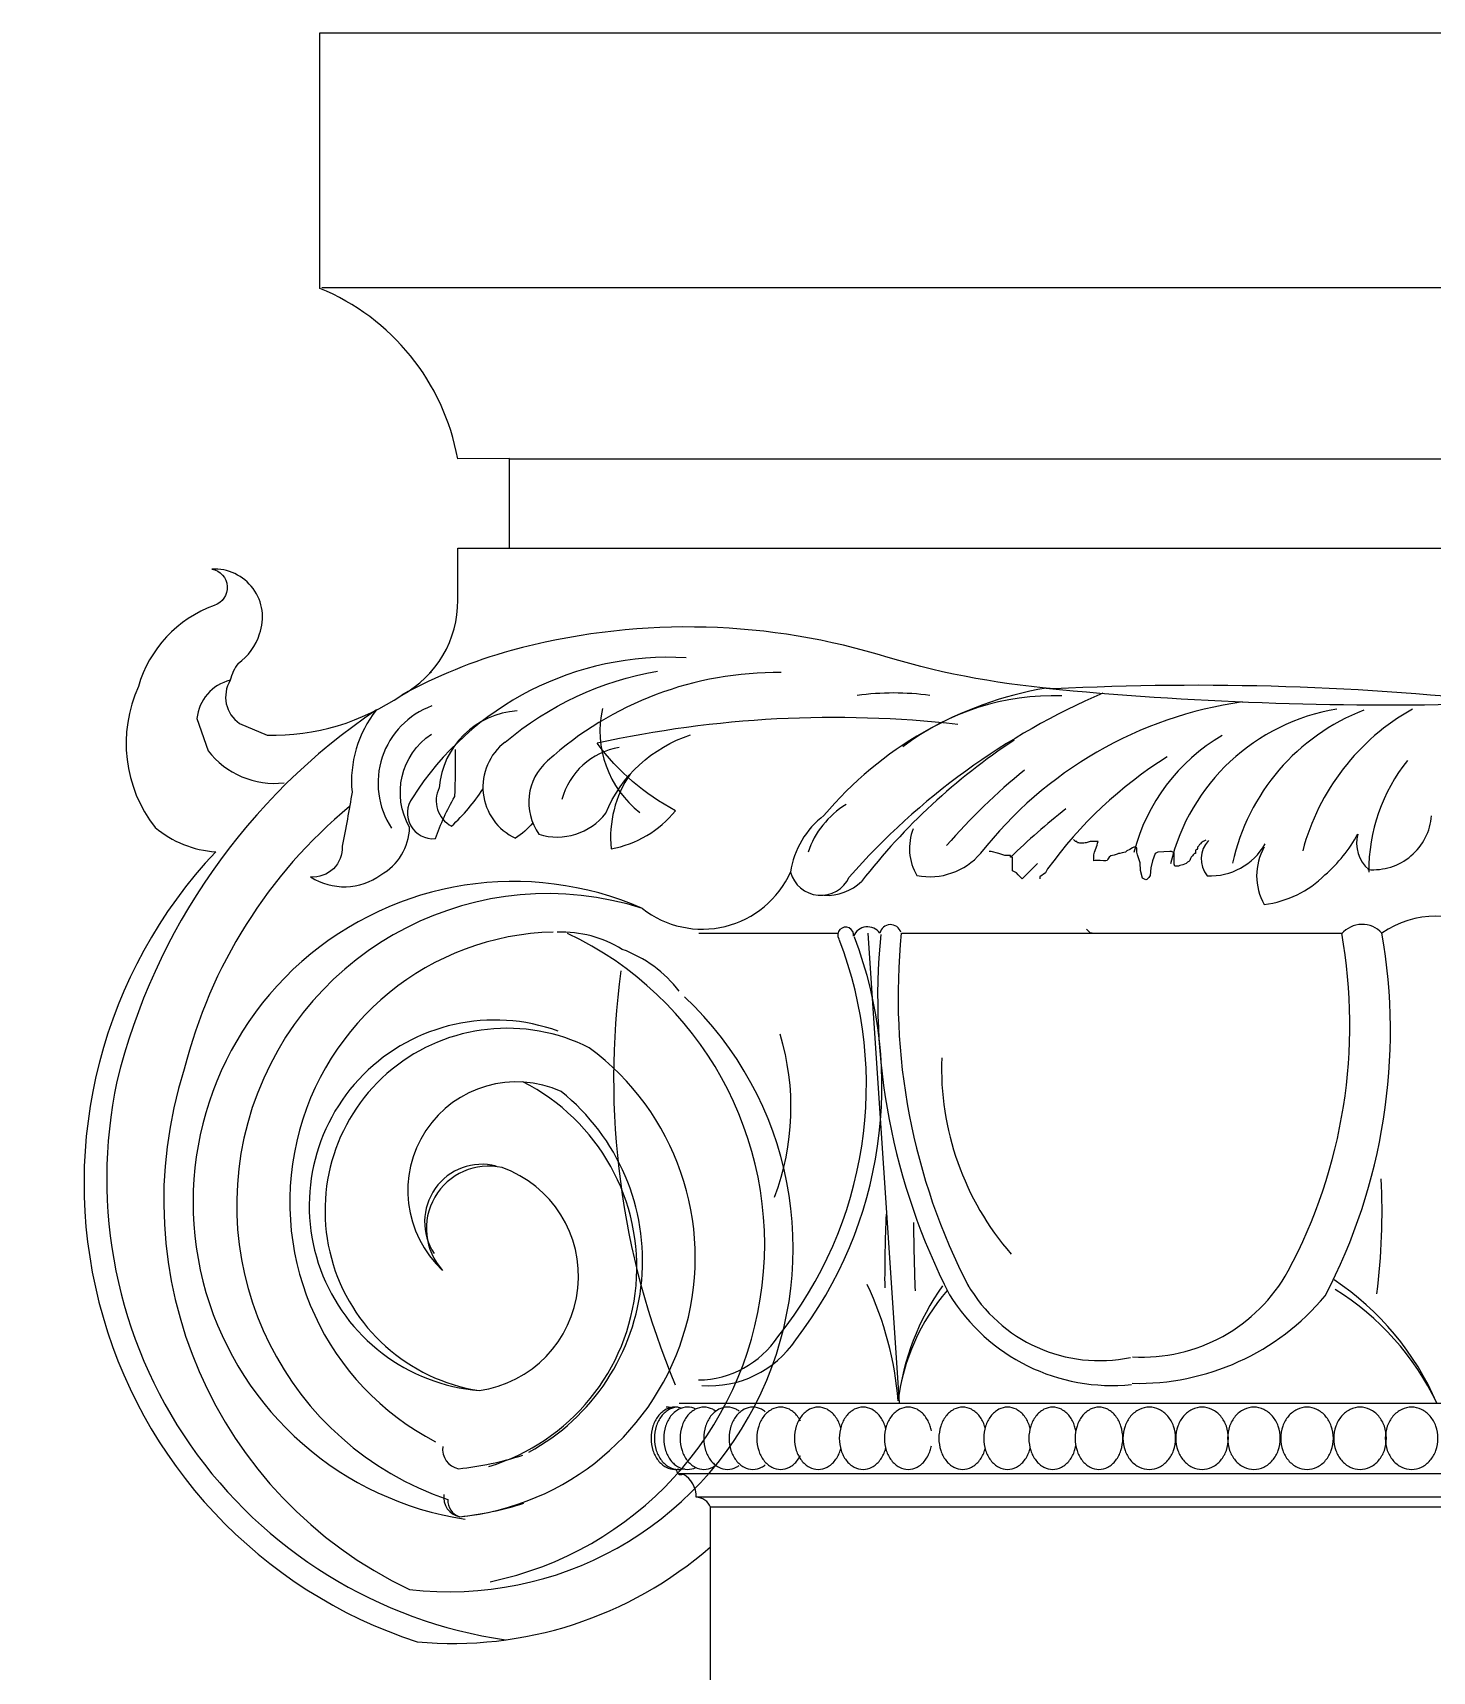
# Model space of a CAD drawing. Header units: millimetres. Extents: x -1550 to 1550, y 0 to 6000.
# Drawn here: x 2 to 550, y 5359 to 6000 of the extents above; entities that cross this region are included whole.
import ezdxf

# ---------------------------------------------------------------- set-up
doc = ezdxf.new("R2010")
doc.units = ezdxf.units.MM
doc.layers.add('3', color=100, linetype='Continuous')
doc.layers.add('L-07细线', color=8, linetype='Continuous')

msp = doc.modelspace()

# ---------------------------------------------------------------- wipeouts: each hides what was drawn before it
at = {"color": 250, "lineweight": -3}
msp.add_wipeout([(-1549.91, 0.24), (-1549.91, 565.12), (-1493.48, 565.13), (-1493.47, 615.39), (-1485.1, 615.39), (-1462.91, 615.39), (-1421.47, 636.15), (-1385.72, 673.92), (-1368.47, 735.39), (-1348.48, 735.39), (-1348.47, 1041), (-1383.27, 1041), (-1402.99, 1103.7), (-1422.48, 1125), (-1460.08, 1147.74), (-1486.12, 1174.92), (-1501.71, 1200.49), (-1516.24, 1250), (-1549.91, 1250), (-1549.91, 1300), (-1173.48, 1300), (-1194.21, 1310.64), (-1212.19, 1326.92), (-1225.31, 1347.5), (-1232.45, 1370.55), (-1233.74, 1385.78), (-1233.43, 1393.25), (-1228.5, 1416.24), (-1217.38, 1437.9), (-1201.79, 1455.11), (-1181.71, 1468.13), (-1159.06, 1475.46), (-1167.73, 1479.02), (-1171.5, 1487.96), (-1167.63, 1497.01), (-1159.06, 1500.46), (-1151.38, 1503.14), (-1145, 1510.16), (-1143.07, 1518.25), (-1145.06, 1526.47), (-1150.27, 1532.61), (-1167.56, 1539.89), (-1170.98, 1548.47), (-1167.63, 1556.99), (-1158.48, 1560.97), (-1162.48, 1564.04), (-1169.88, 1571.52), (-1176.6, 1581.78), (-1181.03, 1593.43), (-1182.35, 1615.33), (-1173.13, 1639.61), (-1162.38, 1651.54), (-1145.01, 1661.48), (-1135.68, 1664.01), (-1126.75, 1670.28), (-1126.75, 1670.28), (-1118.28, 1688.7), (-1118.28, 1701.97), (-1100, 1701.97), (-1100, 4899.77), (-1108.58, 4899.77), (-1115.54, 4904.26), (-1117.72, 4912.45), (-1133.6, 4916.82), (-1145.93, 4926.98), (-1150.07, 4935.78), (-1149.67, 4945.57), (-1145.07, 4953.71), (-1136.69, 4959.2), (-1128.62, 4959.69), (-1128.69, 4960.27), (-1134.87, 4961.38), (-1139.9, 4968.52), (-1146.65, 4996.45), (-1145.55, 5013.37), (-1143.24, 5022.78), (-1143.91, 5029), (-1141.32, 5050.81), (-1133.37, 5058.6), (-1133.37, 5141.98), (-1133.37, 5143.03), (-1136.16, 5142.64), (-1138.98, 5144.9), (-1144.53, 5157.28), (-1145.57, 5170.81), (-1145.04, 5188.25), (-1142.27, 5200.02), (-1132.56, 5210.7), (-1132.5, 5411.18), (-1157.93, 5391.91), (-1198.13, 5374.86), (-1214.73, 5371.44), (-1251.37, 5370.4), (-1281.91, 5383.41), (-1324.81, 5414.81), (-1351.85, 5447.97), (-1375.9, 5503.3), (-1380.54, 5528.54), (-1381.31, 5562.97), (-1373.53, 5605.08), (-1361.35, 5635.32), (-1330.2, 5679.61), (-1353.91, 5689.16), (-1363.17, 5707.29), (-1365.19, 5725.17), (-1360.49, 5744.33), (-1349.44, 5763.73), (-1326.29, 5780.09), (-1326.66, 5786.78), (-1331.74, 5790.27), (-1330.76, 5790.04), (-1330.68, 5790.3), (-1320.55, 5787.34), (-1315.53, 5782.65), (-1311.85, 5771.47), (-1314.84, 5761.12), (-1320.46, 5751.91), (-1325.46, 5744.81), (-1326.04, 5737.58), (-1320.85, 5729.84), (-1315.47, 5727.53), (-1305.06, 5725.27), (-1292.93, 5726.54), (-1275.86, 5731.25), (-1257.36, 5740.97), (-1242.22, 5749.9), (-1230.06, 5753.39), (-1237.72, 5766.82), (-1237.72, 5766.82), (-1250.42, 5778.2), (-1242.41, 5788.37), (-1234.4, 5798.53), (-1214.07, 5798.53), (-1214.07, 5833.49), (-1237.68, 5833.49), (-1237.7, 5847.04), (-1251.58, 5873.3), (-1285.65, 5900.19), (-1285.65, 6000.24), (-699.87, 6000.24), (-700.12, 6000.24), (-114.23, 6000.24), (-114.23, 5900.19), (-148.41, 5873.3), (-162.29, 5847.04), (-162.31, 5833.49), (-185.92, 5833.49), (-185.92, 5798.53), (-165.59, 5798.53), (-157.58, 5788.37), (-149.58, 5778.2), (-162.28, 5766.82), (-162.28, 5766.82), (-169.93, 5753.39), (-157.77, 5749.9), (-142.63, 5740.97), (-124.13, 5731.25), (-107.06, 5726.54), (-94.94, 5725.27), (-84.53, 5727.53), (-79.14, 5729.84), (-73.95, 5737.58), (-74.53, 5744.81), (-79.53, 5751.91), (-85.15, 5761.12), (-88.14, 5771.47), (-84.46, 5782.65), (-79.45, 5787.34), (-69.31, 5790.3), (-69.23, 5790.04), (-68.26, 5790.27), (-73.33, 5786.78), (-73.7, 5780.09), (-50.55, 5763.73), (-39.51, 5744.33), (-34.8, 5725.17), (-36.83, 5707.29), (-46.09, 5689.16), (-69.8, 5679.61), (-38.64, 5635.32), (-26.47, 5605.08), (-18.69, 5562.97), (-19.45, 5528.54), (-24.09, 5503.3), (-48.15, 5447.97), (-75.18, 5414.81), (-118.08, 5383.41), (-148.62, 5370.4), (-185.27, 5371.44), (-201.86, 5374.86), (-242.06, 5391.91), (-267.5, 5411.18), (-267.44, 5210.7), (-257.73, 5200.02), (-254.96, 5188.25), (-254.42, 5170.81), (-255.47, 5157.28), (-261.01, 5144.9), (-263.83, 5142.64), (-266.62, 5143.03), (-266.62, 5141.98), (-266.62, 5058.6), (-258.67, 5050.81), (-256.08, 5029), (-256.75, 5022.78), (-254.44, 5013.37), (-253.34, 4996.45), (-260.1, 4968.52), (-265.12, 4961.38), (-271.3, 4960.27), (-271.37, 4959.69), (-263.31, 4959.2), (-254.92, 4953.71), (-250.33, 4945.57), (-249.92, 4935.78), (-254.07, 4926.98), (-266.39, 4916.82), (-282.28, 4912.45), (-284.45, 4904.26), (-291.41, 4899.77), (-300, 4899.77), (-300, 1701.97), (-275.71, 1701.97), (-275.71, 1688.7), (-267.24, 1670.28), (-267.24, 1670.28), (-258.31, 1664.01), (-248.98, 1661.48), (-231.62, 1651.54), (-220.87, 1639.61), (-211.65, 1615.33), (-212.97, 1593.43), (-217.39, 1581.78), (-224.11, 1571.52), (-231.52, 1564.04), (-235.51, 1560.97), (-226.36, 1556.99), (-223.01, 1548.47), (-226.43, 1539.89), (-243.72, 1532.61), (-248.93, 1526.47), (-250.93, 1518.25), (-248.99, 1510.16), (-242.61, 1503.14), (-234.93, 1500.46), (-226.36, 1497.01), (-222.49, 1487.96), (-226.26, 1479.02), (-234.93, 1475.46), (-212.28, 1468.13), (-192.2, 1455.11), (-176.61, 1437.9), (-165.49, 1416.24), (-160.56, 1393.25), (-160.26, 1385.78), (-161.54, 1370.55), (-168.68, 1347.5), (-181.8, 1326.92), (-199.78, 1310.64), (-220.51, 1300), (0, 1300), (220.52, 1300), (199.79, 1310.64), (181.81, 1326.92), (168.69, 1347.5), (161.55, 1370.55), (160.26, 1385.78), (160.57, 1393.25), (165.5, 1416.24), (176.62, 1437.9), (192.21, 1455.11), (212.29, 1468.13), (234.94, 1475.46), (226.27, 1479.02), (222.5, 1487.96), (226.37, 1497.01), (234.94, 1500.46), (242.62, 1503.14), (249, 1510.16), (250.93, 1518.25), (248.94, 1526.47), (243.73, 1532.61), (226.44, 1539.89), (223.02, 1548.47), (226.37, 1556.99), (235.52, 1560.97), (231.52, 1564.04), (224.12, 1571.52), (217.4, 1581.78), (212.97, 1593.43), (211.65, 1615.33), (220.87, 1639.61), (231.62, 1651.54), (248.99, 1661.48), (258.32, 1664.01), (267.25, 1670.28), (267.25, 1670.28), (275.72, 1688.7), (275.72, 1701.97), (300, 1701.97), (300, 4899.77), (291.42, 4899.77), (284.46, 4904.26), (282.28, 4912.45), (266.4, 4916.82), (254.07, 4926.98), (249.93, 4935.78), (250.33, 4945.57), (254.93, 4953.71), (263.31, 4959.2), (271.38, 4959.69), (271.31, 4960.27), (265.13, 4961.38), (260.1, 4968.52), (253.35, 4996.45), (254.45, 5013.37), (256.76, 5022.78), (256.09, 5029), (258.68, 5050.81), (266.63, 5058.6), (266.63, 5141.98), (266.63, 5143.03), (263.84, 5142.64), (261.02, 5144.9), (255.47, 5157.28), (254.43, 5170.81), (254.96, 5188.25), (257.73, 5200.02), (267.44, 5210.7), (267.5, 5411.18), (242.07, 5391.91), (201.87, 5374.86), (185.27, 5371.44), (148.63, 5370.4), (118.09, 5383.41), (75.19, 5414.81), (48.15, 5447.97), (24.1, 5503.3), (19.46, 5528.54), (18.69, 5562.97), (26.47, 5605.08), (38.65, 5635.32), (69.8, 5679.61), (46.09, 5689.16), (36.83, 5707.29), (34.81, 5725.17), (39.51, 5744.33), (50.56, 5763.73), (73.71, 5780.09), (73.34, 5786.78), (68.26, 5790.27), (69.24, 5790.04), (69.32, 5790.3), (79.45, 5787.34), (84.47, 5782.65), (88.15, 5771.47), (85.16, 5761.12), (79.54, 5751.91), (74.54, 5744.81), (73.96, 5737.58), (79.15, 5729.84), (84.53, 5727.53), (94.94, 5725.27), (107.07, 5726.54), (124.14, 5731.25), (142.64, 5740.97), (157.78, 5749.9), (169.94, 5753.39), (162.28, 5766.82), (162.28, 5766.82), (149.58, 5778.2), (157.59, 5788.37), (165.6, 5798.53), (185.93, 5798.53), (185.93, 5833.49), (162.32, 5833.49), (162.3, 5847.04), (148.42, 5873.3), (114.35, 5900.19), (114.35, 6000.24), (700.13, 6000.24), (699.88, 6000.24), (1285.77, 6000.24), (1285.77, 5900.19), (1251.59, 5873.3), (1237.71, 5847.04), (1237.69, 5833.49), (1214.08, 5833.49), (1214.08, 5798.53), (1234.41, 5798.53), (1242.42, 5788.37), (1250.42, 5778.2), (1237.72, 5766.82), (1237.72, 5766.82), (1230.07, 5753.39), (1242.23, 5749.9), (1257.37, 5740.97), (1275.87, 5731.25), (1292.94, 5726.54), (1305.06, 5725.27), (1315.47, 5727.53), (1320.86, 5729.84), (1326.05, 5737.58), (1325.47, 5744.81), (1320.47, 5751.91), (1314.85, 5761.12), (1311.86, 5771.47), (1315.54, 5782.65), (1320.55, 5787.34), (1330.69, 5790.3), (1330.77, 5790.04), (1331.74, 5790.27), (1326.67, 5786.78), (1326.3, 5780.09), (1349.45, 5763.73), (1360.49, 5744.33), (1365.2, 5725.17), (1363.17, 5707.29), (1353.91, 5689.16), (1330.2, 5679.61), (1361.36, 5635.32), (1373.53, 5605.08), (1381.31, 5562.97), (1380.55, 5528.54), (1375.91, 5503.3), (1351.85, 5447.97), (1324.82, 5414.81), (1281.92, 5383.41), (1251.38, 5370.4), (1214.73, 5371.44), (1198.14, 5374.86), (1157.94, 5391.91), (1132.5, 5411.18), (1132.56, 5210.7), (1142.27, 5200.02), (1145.04, 5188.25), (1145.58, 5170.81), (1144.53, 5157.28), (1138.99, 5144.9), (1136.17, 5142.64), (1133.38, 5143.03), (1133.38, 5141.98), (1133.38, 5058.6), (1141.33, 5050.81), (1143.92, 5029), (1143.25, 5022.78), (1145.56, 5013.37), (1146.66, 4996.45), (1139.9, 4968.52), (1134.88, 4961.38), (1128.7, 4960.27), (1128.63, 4959.69), (1136.69, 4959.2), (1145.08, 4953.71), (1149.67, 4945.57), (1150.08, 4935.78), (1145.93, 4926.98), (1133.61, 4916.82), (1117.72, 4912.45), (1115.55, 4904.26), (1108.59, 4899.77), (1100, 4899.77), (1100, 1701.97), (1118.29, 1701.97), (1118.29, 1688.7), (1126.76, 1670.28), (1126.76, 1670.28), (1135.69, 1664.01), (1145.02, 1661.48), (1162.38, 1651.54), (1173.13, 1639.61), (1182.35, 1615.33), (1181.03, 1593.43), (1176.61, 1581.78), (1169.89, 1571.52), (1162.48, 1564.04), (1158.49, 1560.97), (1167.64, 1556.99), (1170.99, 1548.47), (1167.57, 1539.89), (1150.28, 1532.61), (1145.07, 1526.47), (1143.07, 1518.25), (1145.01, 1510.16), (1151.39, 1503.14), (1159.07, 1500.46), (1167.64, 1497.01), (1171.51, 1487.96), (1167.74, 1479.02), (1159.07, 1475.46), (1181.72, 1468.13), (1201.8, 1455.11), (1217.39, 1437.9), (1228.51, 1416.24), (1233.44, 1393.25), (1233.74, 1385.78), (1232.46, 1370.55), (1225.32, 1347.5), (1212.2, 1326.92), (1194.22, 1310.64), (1173.49, 1300), (1549.91, 1300), (1549.91, 1250), (1516.24, 1250), (1501.71, 1200.49), (1486.12, 1174.92), (1460.08, 1147.74), (1422.49, 1125), (1402.99, 1103.7), (1383.28, 1041), (1348.48, 1041), (1348.48, 735.39), (1368.48, 735.39), (1385.73, 673.92), (1421.47, 636.15), (1462.91, 615.39), (1485.11, 615.39), (1493.48, 615.39), (1493.49, 565.13), (1549.91, 565.12), (1550.09, 0.24)], dxfattribs=at)

# ---------------------------------------------------------------- next in the draw order: linework, layer by layer
msp.add_line((267.27, 5210.31), (267.27, 5407.52))
for points in [[(146.47, 5740.97, 0.278816), (168.35, 5778.2), (168.35, 5798.53), (188.68, 5798.53), (188.68, 5833.53), (168.35, 5833.5, 0.256033), (114.35, 5900.19), (114.35, 6000.24), (1285.77, 6000.24), (1285.77, 5900.19, 0.252271), (1234.59, 5833.5), (1214.26, 5833.53), (1214.26, 5798.53), (1234.59, 5798.53), (1250.61, 5778.2, 0.170797), (1229.7, 5751.88, 0.170797)], [(82.44, 5753.38, 0.162338), (90.8, 5764.92, 0.540491), (72.09, 5790.27, -0.793357), (72.98, 5776.08, 0.237833), (43.34, 5744.33, 0.279144), (49.92, 5689.16, 0.157928), (73.63, 5679.61, 0.157928)], [(401.75, 5743.42, -0.053579), (332.62, 5756.96, 0.138602), (189.3, 5758.44, 0.056477), (146.47, 5740.97, 0.082311)], [(82.44, 5753.38, 0.113598), (79.34, 5746.77)], [(79.34, 5746.77, 0.398494), (82.97, 5729.84), (93.74, 5725.23, 0.155793), (146.47, 5740.97)], [(152.46, 5370.4, 0.204888), (267.27, 5407.52)]]:
    msp.add_lwpolyline(points, format="xyb")
for centre, radius, start, end in [((457.36, 4629.3), 1115.5, 83.52931, 92.85779), ((210.88, 5549.95), 188.81, 136.62938, 251.97466)]:
    msp.add_arc(centre, radius, start, end)
at = {"layer": '3', "color": 40}
msp.add_lwpolyline([(158.14, 5749.9, 0.005227), (157.25, 5749.61, 0.005227)], format="xyb", dxfattribs=at)
at = {"layer": 'L-07细线'}
for p, q in [((115.11, 5900.48), (1286.54, 5900.48)), ((188.68, 5833.5), (602.13, 5833.5)), ((168.35, 5798.53), (565.68, 5798.53)), ((409.74, 5684.2), (409.49, 5684.44)), ((410.23, 5683.7), (409.74, 5684.2)), ((410.73, 5683.7), (410.23, 5683.7)), ((410.97, 5683.21), (410.73, 5683.7)), ((411.47, 5683.21), (410.97, 5683.21)), ((411.96, 5682.96), (411.47, 5683.21)), ((413.45, 5682.96), (411.96, 5682.96)), ((413.94, 5683.21), (413.45, 5682.96)), ((414.44, 5683.21), (413.94, 5683.21)), ((415.92, 5683.7), (414.44, 5683.21)), ((419.14, 5683.7), (415.92, 5683.7)), ((418.65, 5682.22), (418.89, 5682.96)), ((418.89, 5682.96), (419.14, 5683.7)), ((458.73, 5682.47), (458.49, 5681.97)), ((459.23, 5682.71), (458.73, 5682.47)), ((459.47, 5683.21), (459.23, 5682.71)), ((460.22, 5683.7), (459.47, 5683.21)), ((460.71, 5683.95), (460.22, 5683.7)), ((461.21, 5684.2), (460.71, 5683.95)), ((377.16, 5679.77), (376.4, 5679.77)), ((380.21, 5679), (377.16, 5679.77)), ((382.5, 5678.24), (380.21, 5679)), ((384.78, 5678.24), (382.5, 5678.24)), ((384.78, 5677.48), (384.78, 5678.24)), ((385.55, 5677.48), (384.78, 5677.48)), ((385.55, 5672.15), (385.55, 5677.48)), ((417.41, 5678.51), (417.66, 5679.5)), ((417.41, 5676.04), (417.41, 5678.51)), ((417.9, 5676.28), (417.41, 5676.04)), ((417.66, 5679.5), (418.65, 5682.22)), ((419.88, 5676.28), (417.9, 5676.28)), ((421.12, 5676.04), (419.88, 5676.28)), ((422.11, 5676.04), (421.12, 5676.04)), ((422.61, 5676.28), (422.11, 5676.04)), ((422.85, 5676.78), (422.61, 5676.28)), ((423.35, 5677.52), (422.85, 5676.78)), ((424.09, 5678.01), (423.35, 5677.52)), ((425.33, 5678.26), (424.09, 5678.01)), ((426.56, 5678.76), (425.33, 5678.26)), ((427.06, 5679), (426.56, 5678.76)), ((427.55, 5679), (427.06, 5679)), ((428.54, 5679.25), (427.55, 5679)), ((429.78, 5679.5), (428.54, 5679.25)), ((430.28, 5679.99), (429.78, 5679.5)), ((431.51, 5680.49), (430.28, 5679.99)), ((432.5, 5681.23), (431.51, 5680.49)), ((433, 5681.48), (432.5, 5681.23)), ((433.74, 5681.48), (433, 5681.48)), ((434.24, 5681.23), (433.74, 5681.48)), ((434.24, 5679.5), (434.24, 5681.23)), ((434.48, 5678.51), (434.24, 5679.5)), ((435.47, 5675.29), (434.48, 5678.51)), ((440.42, 5676.04), (439.68, 5673.32)), ((441.41, 5679), (440.42, 5676.04)), ((442.4, 5679.5), (441.41, 5679)), ((447.1, 5679.74), (442.4, 5679.5)), ((447.84, 5679.74), (447.1, 5679.74)), ((448.34, 5679.5), (447.84, 5679.74)), ((448.83, 5679.25), (448.34, 5679.5)), ((448.83, 5674.8), (448.83, 5679.25)), ((455.02, 5676.28), (454.53, 5675.79)), ((455.27, 5677.02), (455.02, 5676.28)), ((455.52, 5677.52), (455.27, 5677.02)), ((456.01, 5678.01), (455.52, 5677.52)), ((456.26, 5678.51), (456.01, 5678.01)), ((456.75, 5679), (456.26, 5678.51)), ((457.25, 5679), (456.75, 5679)), ((457.74, 5680.49), (457.25, 5680.24)), ((457.25, 5680.24), (457.25, 5679)), ((457.99, 5680.98), (457.74, 5680.49)), ((458.49, 5681.97), (457.99, 5681.48)), ((457.99, 5681.48), (457.99, 5680.98)), ((387.07, 5671.39), (385.55, 5672.15)), ((387.83, 5670.62), (387.07, 5671.39)), ((388.59, 5669.86), (387.83, 5670.62)), ((389.36, 5669.1), (388.59, 5669.86)), ((395.37, 5675.1), (389.36, 5669.1)), ((398.51, 5671.39), (396.22, 5669.86)), ((396.22, 5669.86), (396.22, 5669.1)), ((399.27, 5672.91), (398.51, 5671.39)), ((435.72, 5672.33), (435.47, 5675.29)), ((436.46, 5669.36), (435.72, 5672.33)), ((438.94, 5669.61), (438.19, 5668.86)), ((439.43, 5670.35), (438.94, 5669.61)), ((439.68, 5673.32), (439.43, 5670.35)), ((449.08, 5674.06), (448.83, 5674.8)), ((450.57, 5674.06), (449.08, 5674.06)), ((451.06, 5674.3), (450.57, 5674.06)), ((452.3, 5674.55), (451.06, 5674.3)), ((453.54, 5675.05), (452.3, 5674.55)), ((454.03, 5675.54), (453.54, 5675.05)), ((454.53, 5675.79), (454.03, 5675.54)), ((437.7, 5668.62), (436.46, 5669.36)), ((438.19, 5668.86), (437.7, 5668.62)), ((262.72, 5647.83), (317.25, 5647.83)), ((328.86, 5647.83), (341.19, 5463.93)), ((342.04, 5647.83), (514.68, 5647.83)), ((416.04, 5647.77), (414.51, 5649.29)), ((416.8, 5647.77), (416.04, 5647.77)), ((255.07, 5463.85), (1145.05, 5463.85)), ((255.07, 5436.29), (1145.05, 5436.29)), ((261.75, 5427.14), (1139.09, 5427.14)), ((267.27, 5423.19), (1133.56, 5423.19)), ((267.27, 5407.52), (267.31, 5423.08))]:
    msp.add_line(p, q, dxfattribs=at)
for points in [[(257.83, 5755.57, 0.271468), (150.61, 5700.77, 0.64651), (159.63, 5684.79, -0.048956), (167.21, 5701.22, 0.014089), (167.51, 5719.74)], [(79.34, 5746.77, 0.322783), (66.27, 5731.77), (70.61, 5719.18, 0.260015), (100.39, 5706.63, 0.260015)], [(186.92, 5722.56, -0.132842), (246.52, 5750.38)], [(295.02, 5749.77, 0.189159), (203.56, 5715.27, -0.221732)], [(136.62, 5735.23, 0.186418), (34.96, 5589.75)], [(136.48, 5735.05, 0.194057), (127, 5703.03, -0.011196), (123.1, 5681.82, -0.455307), (110.79, 5669.79, 0.307915), (138.26, 5670.6, 0.266647), (149.52, 5689.18, -0.392784), (158.06, 5725.7)], [(191.67, 5734.81, 0.371939), (161.11, 5704.73, 0.405473), (165.94, 5689.66, 0.062902), (178.23, 5704.21, -0.132842)], [(200.18, 5686.51, 0.312172), (226.37, 5694.73, -0.222238), (259.56, 5725.37)], [(253.6, 5695.72, -0.111413), (222.99, 5722.1)], [(203.56, 5715.27, 0.384918), (200.18, 5686.51)], [(235.84, 5710.09, 0.175361), (228.41, 5680.81, 0.180934), (253.6, 5695.72)], [(126.06, 5697.37, 0.159474), (61.33, 5594.55, 0.289154)], [(197.76, 5690.94, -0.079774), (190.97, 5684.94)], [(240.65, 5657.47, 0.99101), (164.56, 5426.1)], [(205.78, 5648.21, 0.775956), (159.68, 5448.74, 0.651484)], [(255.12, 5625.06, 0.141031), (232.78, 5641.45, 0.148741), (207.36, 5648.13, 0.651484)], [(61.33, 5594.55, 0.375496), (149.45, 5390.9, 0.723453), (257.14, 5622.82, 1.005835)], [(164.56, 5426.1, 0.360709), (169.14, 5419.37, 0.688276), (219.88, 5602.91, 1.169786), (176.75, 5468.73, 0.782705), (185.75, 5556.05)], [(34.96, 5589.75, 0.433511), (187.1, 5371.15, 0.278353)], [(196.17, 5444.63, 0.536167), (208.9, 5585.8, 0.850501), (162.47, 5515.76)], [(253.38, 5462.27, 0.124737), (249.95, 5461.4, 0.105773), (246.78, 5458.69, 0.086744), (244.79, 5454.87, 0.076846), (244.05, 5450.07, 0.076846), (244.79, 5445.26, 0.086744), (246.78, 5441.44, 0.105773), (249.95, 5438.74, 0.124737), (253.38, 5437.87, 0.059904), (255.09, 5438.07, 0.021059)], [(254.68, 5462.27, 0.124737), (251.24, 5461.4, 0.105773), (248.08, 5458.69, 0.086744), (246.09, 5454.87, 0.076846), (245.35, 5450.07, 0.076846), (246.09, 5445.26, 0.086744), (248.08, 5441.44, 0.105773), (251.24, 5438.74, 0.124737), (254.68, 5437.87, 0.086641), (257.12, 5438.29, 0.070041)], [(258.33, 5462.27, 0.124737), (254.89, 5461.4, 0.105773), (251.73, 5458.69, 0.086744), (249.74, 5454.87, 0.076846), (249, 5450.07, 0.076846), (249.74, 5445.26, 0.086744), (251.73, 5441.44, 0.105773), (254.89, 5438.74, 0.124737), (258.33, 5437.87, 0.116254), (261.55, 5438.63, 0.105773)], [(251.73, 5462.06, 0.059904), (250.02, 5462.27, 0.124737)], [(255.88, 5461.84, 0.086641), (253.44, 5462.27, 0.124737)], [(264.77, 5462.27, 0.124737), (261.33, 5461.4, 0.105773), (258.17, 5458.69, 0.086744), (256.18, 5454.87, 0.076846), (255.44, 5450.07, 0.076846), (256.18, 5445.26, 0.086744), (258.17, 5441.44, 0.105773), (261.33, 5438.74, 0.124737), (264.77, 5437.87, 0.124737), (268.2, 5438.74, 0.035057), (269.38, 5439.48, 0.086744)], [(261.55, 5461.51, 0.116254), (258.33, 5462.27, 0.124737)], [(273.99, 5462.27, 0.124737), (270.55, 5461.4, 0.105773), (267.39, 5458.69, 0.086744), (265.4, 5454.87, 0.076846), (264.66, 5450.07, 0.076846), (265.4, 5445.26, 0.086744), (267.39, 5441.44, 0.105773), (270.55, 5438.74, 0.124737), (273.99, 5437.87, 0.124737), (277.42, 5438.74, 0.032083), (278.5, 5439.41, 0.086744)], [(269.38, 5460.65, 0.035057), (268.2, 5461.4, 0.124737), (264.77, 5462.27, 0.124737)], [(278.5, 5460.72, 0.032083), (277.42, 5461.4, 0.124737), (273.99, 5462.27, 0.124737)], [(283.9, 5462.27, 0.124737), (280.47, 5461.4, 0.105773), (277.31, 5458.69, 0.086744), (275.32, 5454.87, 0.076846), (274.58, 5450.07, 0.076846), (275.32, 5445.26, 0.086744), (277.31, 5441.44, 0.105773), (280.47, 5438.74, 0.124737), (283.9, 5437.87, 0.124737), (287.34, 5438.74, 0.042432), (288.75, 5439.66, 0.086744)], [(288.75, 5460.47, 0.042432), (287.34, 5461.4, 0.124737), (283.9, 5462.27, 0.124737)], [(294.78, 5462.27, 0.124737), (291.34, 5461.4, 0.105773), (288.18, 5458.69, 0.086744), (286.19, 5454.87, 0.076846), (285.45, 5450.07, 0.076846), (286.19, 5445.26, 0.086744), (288.18, 5441.44, 0.105773), (291.34, 5438.74, 0.124737), (294.78, 5437.87, 0.124737), (298.21, 5438.74, 0.105773), (301.37, 5441.44, 0.044648), (302.57, 5443.33, 0.076846)], [(302.57, 5456.81, 0.044648), (301.37, 5458.69, 0.105773), (298.21, 5461.4, 0.124737), (294.78, 5462.27, 0.124737)], [(309.51, 5462.27, 0.124737), (306.07, 5461.4, 0.105773), (302.91, 5458.69, 0.086744), (300.92, 5454.87, 0.076846), (300.18, 5450.07, 0.076846), (300.92, 5445.26, 0.086744), (302.91, 5441.44, 0.105773), (306.07, 5438.74, 0.124737), (309.51, 5437.87, 0.124737), (312.94, 5438.74, 0.105773), (316.11, 5441.44, 0.086744), (318.1, 5445.26, 0.010757), (318.29, 5445.92, 0.076846)], [(318.29, 5454.21, 0.010757), (318.1, 5454.87, 0.086744), (316.11, 5458.69, 0.105773), (312.94, 5461.4, 0.124737), (309.51, 5462.27, 0.124737)], [(327.07, 5462.27, 0.124737), (323.63, 5461.4, 0.105773), (320.47, 5458.69, 0.086744), (318.48, 5454.87, 0.076846), (317.74, 5450.07, 0.076846), (318.48, 5445.26, 0.086744), (320.47, 5441.44, 0.105773), (323.63, 5438.74, 0.124737), (327.07, 5437.87, 0.124737), (330.5, 5438.74, 0.105773), (333.66, 5441.44, 0.086744), (335.65, 5445.26, 0.014029), (335.9, 5446.12, 0.076846)], [(335.9, 5454.01, 0.014029), (335.65, 5454.87, 0.086744), (333.66, 5458.69, 0.105773), (330.5, 5461.4, 0.124737), (327.07, 5462.27, 0.124737)], [(344.73, 5462.27, 0.124737), (341.3, 5461.4, 0.105773), (338.14, 5458.69, 0.086744), (336.15, 5454.87, 0.076846), (335.4, 5450.07, 0.076846), (336.15, 5445.26, 0.086744), (338.14, 5441.44, 0.105773), (341.3, 5438.74, 0.124737), (344.73, 5437.87, 0.124737), (348.17, 5438.74, 0.105773), (351.33, 5441.44, 0.086744), (353.32, 5445.26, 0.030484), (353.79, 5447.14, 0.076846)], [(353.79, 5452.99, 0.030484), (353.32, 5454.87, 0.086744), (351.33, 5458.69, 0.105773), (348.17, 5461.4, 0.124737), (344.73, 5462.27, 0.124737)], [(366.06, 5462.27, 0.124737), (362.63, 5461.4, 0.105773), (359.47, 5458.69, 0.086744), (357.48, 5454.87, 0.076846), (356.73, 5450.07, 0.076846), (357.48, 5445.26, 0.086744), (359.47, 5441.44, 0.105773), (362.63, 5438.74, 0.124737), (366.06, 5437.87, 0.124737), (369.5, 5438.74, 0.105773), (372.66, 5441.44, 0.086744), (374.65, 5445.26, 0.010757), (374.84, 5445.92, 0.076846)], [(374.84, 5454.21, 0.010757), (374.65, 5454.87, 0.086744), (372.66, 5458.69, 0.105773), (369.5, 5461.4, 0.124737), (366.06, 5462.27, 0.124737)], [(383.62, 5462.27, 0.124737), (380.19, 5461.4, 0.105773), (377.03, 5458.69, 0.086744), (375.04, 5454.87, 0.076846), (374.29, 5450.07, 0.076846), (375.04, 5445.26, 0.086744), (377.03, 5441.44, 0.105773), (380.19, 5438.74, 0.124737), (383.62, 5437.87, 0.124737), (387.06, 5438.74, 0.105773), (390.22, 5441.44, 0.086744), (392.21, 5445.26, 0.014029), (392.46, 5446.12, 0.076846)], [(392.46, 5454.01, 0.014029), (392.21, 5454.87, 0.086744), (390.22, 5458.69, 0.105773), (387.06, 5461.4, 0.124737), (383.62, 5462.27, 0.124737)], [(401.29, 5462.27, 0.124737), (397.86, 5461.4, 0.105773), (394.69, 5458.69, 0.086744), (392.7, 5454.87, 0.076846), (391.96, 5450.07, 0.076846), (392.7, 5445.26, 0.086744), (394.69, 5441.44, 0.105773), (397.86, 5438.74, 0.124737), (401.29, 5437.87, 0.124737), (404.72, 5438.74, 0.105773), (407.89, 5441.44, 0.086744), (409.88, 5445.26, 0.030484), (410.35, 5447.14, 0.076846)], [(410.35, 5452.99, 0.030484), (409.88, 5454.87, 0.086744), (407.89, 5458.69, 0.105773), (404.72, 5461.4, 0.124737), (401.29, 5462.27, 0.124737)], [(162.54, 5446.9, 0.404925), (168.71, 5438.15, 0.04872), (193.84, 5443.41, 0.746775)], [(162.96, 5428.12, 0.404925), (169.14, 5419.37, 0.04872), (194.27, 5424.63, 0.746775)]]:
    msp.add_lwpolyline(points, format="xyb", dxfattribs=at)
for points in [[(419.41, 5462.27, 0.124737), (415.97, 5461.4, 0.105773), (412.81, 5458.69, 0.086744), (410.82, 5454.87, 0.076846), (410.08, 5450.07, 0.076846), (410.82, 5445.26, 0.086744), (412.81, 5441.44, 0.105773), (415.97, 5438.74, 0.124737), (419.41, 5437.87, 0.124737), (422.84, 5438.74, 0.105773), (426, 5441.44, 0.086744), (427.99, 5445.26, 0.076846), (428.74, 5450.07, 0.076846), (427.99, 5454.87, 0.086744), (426, 5458.69, 0.105773), (422.84, 5461.4, 0.124737)], [(439.1, 5462.27, 0.114439), (435.25, 5461.37, 0.10373), (431.81, 5458.69, 0.091479), (429.6, 5454.82, 0.08437), (428.79, 5450.07, 0.08437), (429.6, 5445.31, 0.091479), (431.81, 5441.44, 0.10373), (435.25, 5438.76, 0.114439), (439.1, 5437.87, 0.114439), (442.96, 5438.76, 0.10373), (446.39, 5441.44, 0.091479), (448.6, 5445.31, 0.08437), (449.41, 5450.07, 0.08437), (448.6, 5454.82, 0.091479), (446.39, 5458.69, 0.10373), (442.96, 5461.37, 0.114439)], [(459.78, 5462.27, 0.114439), (455.92, 5461.37, 0.10373), (452.49, 5458.69, 0.091479), (450.28, 5454.82, 0.08437), (449.47, 5450.07, 0.08437), (450.28, 5445.31, 0.091479), (452.49, 5441.44, 0.10373), (455.92, 5438.76, 0.114439), (459.78, 5437.87, 0.114439), (463.63, 5438.76, 0.10373), (467.07, 5441.44, 0.091479), (469.28, 5445.31, 0.08437), (470.09, 5450.07, 0.08437), (469.28, 5454.82, 0.091479), (467.07, 5458.69, 0.10373), (463.63, 5461.37, 0.114439)], [(480.06, 5462.27, 0.114439), (476.2, 5461.37, 0.10373), (472.77, 5458.69, 0.091479), (470.56, 5454.82, 0.08437), (469.75, 5450.07, 0.08437), (470.56, 5445.31, 0.091479), (472.77, 5441.44, 0.10373), (476.2, 5438.76, 0.114439), (480.06, 5437.87, 0.114439), (483.91, 5438.76, 0.10373), (487.35, 5441.44, 0.091479), (489.56, 5445.31, 0.08437), (490.37, 5450.07, 0.08437), (489.56, 5454.82, 0.091479), (487.35, 5458.69, 0.10373), (483.91, 5461.37, 0.114439)], [(500.85, 5462.27, 0.114439), (496.99, 5461.37, 0.10373), (493.56, 5458.69, 0.091479), (491.35, 5454.82, 0.08437), (490.54, 5450.07, 0.08437), (491.35, 5445.31, 0.091479), (493.56, 5441.44, 0.10373), (496.99, 5438.76, 0.114439), (500.85, 5437.87, 0.114439), (504.7, 5438.76, 0.10373), (508.14, 5441.44, 0.091479), (510.35, 5445.31, 0.08437), (511.16, 5450.07, 0.08437), (510.35, 5454.82, 0.091479), (508.14, 5458.69, 0.10373), (504.7, 5461.37, 0.114439)], [(521.64, 5462.27, 0.114439), (517.78, 5461.37, 0.10373), (514.35, 5458.69, 0.091479), (512.14, 5454.82, 0.08437), (511.33, 5450.07, 0.08437), (512.14, 5445.31, 0.091479), (514.35, 5441.44, 0.10373), (517.78, 5438.76, 0.114439), (521.64, 5437.87, 0.114439), (525.49, 5438.76, 0.10373), (528.92, 5441.44, 0.091479), (531.13, 5445.31, 0.08437), (531.94, 5450.07, 0.08437), (531.13, 5454.82, 0.091479), (528.92, 5458.69, 0.10373), (525.49, 5461.37, 0.114439)], [(541.79, 5462.27, 0.114439), (537.94, 5461.37, 0.10373), (534.5, 5458.69, 0.091479), (532.29, 5454.82, 0.08437), (531.48, 5450.07, 0.08437), (532.29, 5445.31, 0.091479), (534.5, 5441.44, 0.10373), (537.94, 5438.76, 0.114439), (541.79, 5437.87, 0.114439), (545.65, 5438.76, 0.10373), (549.08, 5441.44, 0.091479), (551.29, 5445.31, 0.08437), (552.1, 5450.07, 0.08437), (551.29, 5454.82, 0.091479), (549.08, 5458.69, 0.10373), (545.65, 5461.37, 0.114439)]]:
    msp.add_lwpolyline(points, format="xyb", close=True, dxfattribs=at)
for centre, radius, start, end in [((423.38, 5599.85), 145.95, 99.74144, 139.8905), ((530.68, 5485.77), 278.47, 113.2119, 138.65432), ((339, 5641.47), 100.34, 81.83434, 98.16566), ((401.77, 5643.32), 97.41, 88.15116, 127.394), ((532.4, 7103.89), 1366.75, 264.3855, 271.49687), ((169.3, 5706.55), 32.13, 110.08588, 213.29991), ((264.58, 5727.01), 40.53, 167.60738, 232.13892), ((497.76, 5581.72), 158.17, 98.04985, 142.01728), ((525.65, 5656.08), 80.5, 99.40051, 166.48509), ((553.24, 5657.19), 83.52, 111.15632, 167.55175), ((586.08, 5657.12), 89.87, 119.29038, 165.24057), ((315.64, 5302.23), 429.98, 83.51931, 102.44333), ((200.35, 5704.98), 22.12, 127.36726, 244.93389), ((523.82, 5514.6), 250, 123.40459, 142.13102), ((504.95, 5661.07), 74.14, 120.23235, 165.72954), ((236.05, 5693.01), 27.8, 99.28309, 165.22731), ((536.71, 5573.27), 169.76, 122.25951, 144.06125), ((594.13, 5672.23), 69.1, 141.30711, 180.44663), ((543.09, 5523.55), 242.36, 129.09725, 139.15457), ((338.58, 5668.43), 34.84, 121.43054, 161.5314), ((589.9, 5465.11), 295.26, 128.42823, 134.00464), ((332.97, 5666.35), 34.76, 127.62186, 171.14631), ((526.73, 5695.59), 22.97, 264.84292, 355.47674), ((366.11, 5681.01), 20.89, 158.50971, 210.687), ((470.2, 5676.89), 10.73, 137.83001, 218.35105), ((462.9, 5695.01), 24.81, 267.42109, 330.25883), ((467.87, 5716.08), 60.59, 311.32933, 330.8565), ((533.7, 5682.93), 13.42, 164.24619, 229.74769), ((353.11, 5696.21), 26.34, 259.13248, 319.35414), ((503.63, 5670.23), 22.49, 150.1206, 209.8794), ((264.09, 5687.21), 37.86, 231.7521, 335.82407), ((310.49, 5674.89), 12.28, 195.05653, 335.11127), ((479.29, 5699.13), 40.39, 276.88588, 315.05115), ((190.31, 5542.46), 125.55, 66.36581, 261.29078), ((312.9, 5682.08), 19.51, 266.46768, 314.06957), ((337.78, 5646.88), 4.26, 17.03449, 167.7378), ((522.43, 5640.6), 10.6, 42.9921, 139.15193), ((551.28, 5617.46), 36.97, 55.21948, 124.78052), ((153.78, 5525.88), 134.75, 281.68337, 64.70899), ((171.01, 5588.29), 157.35, 321.25395, 21.26908), ((171.15, 5587.94), 163.28, 322.52759, 20.90712), ((320.26, 5647.03), 3.11, 351.90577, 208.09646), ((328.81, 5644.37), 5.9, 35.35994, 157.93854), ((587.25, 5622.59), 254.49, 174.44054, 207.20441), ((587.36, 5622.83), 246.6, 174.18192, 207.399), ((313.84, 5611.8), 203.78, 331.82556, 10.16955), ((310.24, 5609.53), 223.25, 332.32105, 9.87835), ((538.97, 5590.91), 309.58, 172.18481, 202.78789), ((182.89, 5541.13), 72.66, 70.02244, 265.15626), ((200.17, 5579.57), 98.67, 339.18711, 16.88079), ((468.84, 5595.04), 111.08, 177.93681, 220.99847), ((157.06, 5516.98), 81.43, 286.81168, 63.12329), ((177.88, 5534.86), 22.46, 75.64402, 213.73985), ((180.49, 5532.21), 24.4, 77.56791, 222.40174), ((270.31, 5539.12), 259.91, 352.82169, 2.76946), ((875.85, 5512.96), 540.34, 177.36985, 180.42597), ((1054.25, 5537.75), 707.44, 180.26565, 182.42403), ((211.76, 5454.76), 129.39, 4.4192, 25.37525), ((438.87, 5452.61), 98.85, 144.69466, 172.95733), ((419.64, 5540.13), 59.67, 209.93829, 281.72835), ((436.35, 5547.04), 65.21, 266.63205, 331.16327), ((450.85, 5420.55), 109.74, 23.23837, 56.47707), ((421.38, 5454.75), 81.23, 139.12163, 172.94034), ((424.4, 5545.23), 74.5, 211.55124, 275.99326), ((434.65, 5567.08), 95.53, 268.6525, 320.11415), ((454.97, 5417.37), 107.31, 25.66635, 57.95715), ((262.03, 5511.04), 38.15, 270.9876, 326.19197), ((266.85, 5511.51), 40.9, 265.90864, 325.93964), ((255.77, 5437.61), 1.76, 170.60306, 298.55243), ((251.42, 5427.13), 10.33, 359.28774, 59.80764), ((261.76, 5421.06), 5.91, 20.00422, 89.93153)]:
    msp.add_arc(centre, radius, start, end, dxfattribs=at)

doc.saveas('drawing.dxf')
